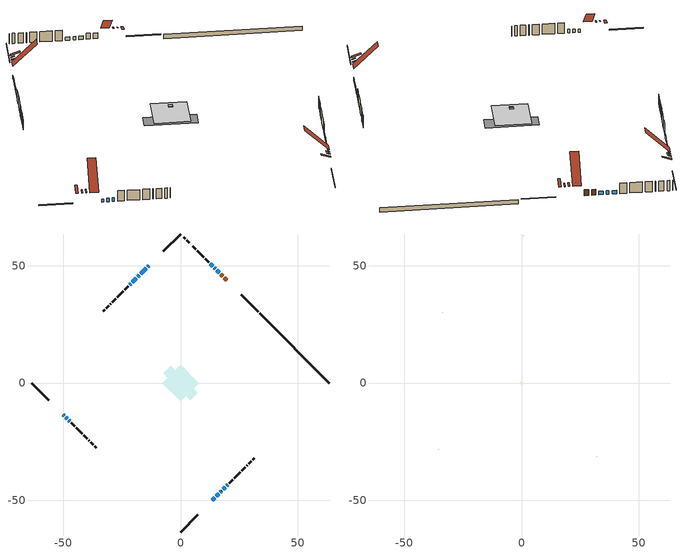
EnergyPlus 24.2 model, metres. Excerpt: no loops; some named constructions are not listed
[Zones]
conditioned space
 floor outside (Floor1 construction): -0.61,0 0,0.61 0.61,0 0,-0.61 z0.3
 floor outside (Floor2 construction): -0.71,0 0,0.71 0.71,0 0,-0.71 z0.3
 floor adiabatic (AdiabaticFloorConstruction): -7.82,0 0,7.82 7.82,0 0,-7.82 z1.52
 floor foundation (Slab1 construction): -7.44,4.19 -4.19,7.44 7.44,-4.19 4.19,-7.44 z-1.22
 wall outside (RimJoist1 construction): 0,-63.54 7.33,-56.2 / -63.54,0 -56.2,-7.33 / 0,63.54 -7.33,56.2 / 33.14,30.4 25.81,37.73 z0.3:0.6
 wall outside (AdiabaticWallConstruction 1): 19.64,43.9 18.72,44.82 / 18.07,45.47 17.24,46.3 z0.3:2.33
 wall outside (AdiabaticWallConstruction): 13.5,-50.04 14.55,-48.98 / 16.58,46.96 15.56,47.98 / -14.64,48.89 -16.96,46.58 / -17.61,45.92 -18.13,45.41 / 18.14,-45.4 19.14,-44.4 / -47.72,-15.82 -47.28,-16.26 / 19.79,-43.74 20.06,-43.47 / 14.9,48.64 14.37,49.16 z0.3:1.52; -13.5,50.04 -13.99,49.55 z0.3:1.47; 15.21,-48.33 16.31,-47.23 z0.3:1.42; -50.04,-13.5 -49.55,-13.99 z0.3:1.27; -48.9,-14.64 -48.37,-15.17 / 16.96,-46.58 17.48,-46.05 / 13.72,49.82 12.67,50.86 z0.3:1.5; -18.78,44.76 -20.49,43.05 z0.3:1.95; -21.15,42.39 -21.6,41.94 z0.3:1.37
 wall outside (Wall1 construction): 20.72,-42.82 22.19,-41.35 / -46.62,-16.91 -45.15,-18.39 / -22.25,41.29 -23.72,39.81 / 12.02,51.52 10.55,52.99 z0.3:3.96
 wall outside (Wall2 construction): 22.85,-40.69 25.52,-38.02 / -44.5,-19.04 -41.82,-21.72 / -24.38,39.16 -27.05,36.48 / 9.89,53.65 7.21,56.32 z0.3:3.96
 wall outside (Wall3 construction): 26.18,-37.36 27.61,-35.93 / -41.17,-22.37 -39.74,-23.8 / -27.71,35.83 -29.14,34.4 / 6.56,56.98 5.13,58.41 z0.3:3.96
 wall outside (Wall4 construction): 28.26,-35.27 28.4,-35.13 / -39.08,-24.46 -38.94,-24.6 / -29.8,33.74 -29.94,33.6 / 4.47,59.07 4.33,59.21 z0.3:3.96
 wall outside (Wall6 construction): 29.06,-34.48 30.16,-33.38 / -38.28,-25.25 -37.19,-26.35 / -30.59,32.95 -31.69,31.85 / 3.68,59.86 2.58,60.96 z0.3:3.96
 wall outside (Wall7 construction): 30.82,-32.72 31.38,-32.16 / -36.53,-27.01 -35.97,-27.57 / -32.35,31.19 -32.91,30.63 / 1.92,61.62 1.36,62.18 z0.3:3.96
 wall foundation (FoundationWall1 construction): 63.54,0 33.8,29.74 z-1.22:0.3
 window (WindowConstruction 13): 13.5,-50.04 14.55,-48.99 z0.3:1.52
 window (WindowConstruction 3): -13.5,50.04 -13.99,49.55 z0.3:1.47
 window (WindowConstruction 4): 15.21,-48.33 16.3,-47.23 z0.3:1.42
 window (WindowConstruction 5): -50.04,-13.5 -49.55,-13.99 z0.3:1.27
 window (WindowConstruction 6): -48.89,-14.64 -48.37,-15.17 z0.3:1.49
 window (WindowConstruction 7): 16.58,46.96 15.56,47.98 z0.3:1.52
 window (WindowConstruction 8): -14.64,48.89 -16.96,46.58 z0.3:1.52
 window (WindowConstruction 9): -17.61,45.92 -18.13,45.41 z0.3:1.52
 window (WindowConstruction 10): 16.96,-46.58 17.48,-46.05 z0.3:1.49
 window (WindowConstruction 11): 18.14,-45.4 19.14,-44.4 z0.3:1.52
 window (WindowConstruction 12): -47.72,-15.82 -47.28,-16.26 z0.3:1.52
 window (WindowConstruction 14): 19.79,-43.74 20.06,-43.48 z0.3:1.52
 window (WindowConstruction 15): 14.9,48.64 14.37,49.16 z0.3:1.52
 window (WindowConstruction): 13.72,49.82 12.67,50.86 z0.3:1.49
 window (WindowConstruction 1): -18.78,44.76 -20.49,43.05 z0.3:1.95
 window (WindowConstruction 2): -21.15,42.39 -21.6,41.94 z0.3:1.37
 door (Door): 19.64,43.9 18.72,44.81 z0.3:2.33
 door (Door 1): 18.07,45.47 17.24,46.3 z0.3:2.33
 ceiling adiabatic (AdiabaticFloorConstruction): 0,-7.82 7.82,0 0,7.82 -7.82,0 z1.52
 roof outside (Roof1 construction): 8.55,-54.99,3.96 6.43,-52.87,4.96 5.87,-53.43,4.96 7.99,-55.55,3.96; -54.99,-8.55,3.96 -52.87,-6.43,4.96 -53.43,-5.87,4.96 -55.55,-7.99,3.96; -8.55,54.99,3.96 -6.43,52.87,4.96 -5.87,53.43,4.96 -7.99,55.55,3.96; 24.59,38.95,3.96 22.47,36.83,4.96 23.03,36.27,4.96 25.15,38.39,3.96
 roof outside (Roof4 construction): 12.85,-50.69,3.96 7.54,-45.39,11.46 5.66,-47.26,11.46 10.97,-52.57,3.96; -50.69,-12.85,3.96 -45.39,-7.54,11.46 -47.26,-5.66,11.46 -52.57,-10.97,3.96; -12.85,50.69,3.96 -7.54,45.39,11.46 -5.66,47.26,11.46 -10.97,52.57,3.96; 20.29,43.24,3.96 14.99,37.94,11.46 16.86,36.06,11.46 22.17,41.37,3.96
attic - vented
 floor to conditioned space (Floor3 construction Reversed): -0.82,0 0,0.82 0.82,0 0,-0.82 z3.96
 floor to conditioned space (Floor4 construction Reversed): -0.91,0 0,0.91 0.91,0 0,-0.91 z3.96
 wall outside (Wall9 construction): 32.03,-31.5 32.08,-31.46 / -35.31,-28.23 -35.26,-28.27 / -33.57,29.97 -33.61,29.93 / 0.7,62.83 0.66,62.88 z0.3:3.96
 roof outside (Roof2 construction): 9.42,-54.12,3.96 8.63,-53.32,4.42 8.41,-53.54,4.42 9.21,-54.33,3.96; -54.12,-9.42,3.96 -53.32,-8.63,4.42 -53.54,-8.41,4.42 -54.33,-9.21,3.96; -9.42,54.12,3.96 -8.63,53.32,4.42 -8.41,53.54,4.42 -9.21,54.33,3.96; 23.72,39.82,3.96 22.93,39.03,4.42 23.14,38.81,4.42 23.93,39.61,3.96
 roof outside (Roof3 construction): 10.31,-53.23,3.96 9.42,-52.34,4.38 9.19,-52.57,4.38 10.08,-53.46,3.96; -53.23,-10.31,3.96 -52.34,-9.42,4.38 -52.57,-9.19,4.38 -53.46,-10.08,3.96; -10.31,53.23,3.96 -9.42,52.34,4.38 -9.19,52.57,4.38 -10.08,53.46,3.96; 22.83,40.71,3.96 21.94,39.82,4.38 22.17,39.59,4.38 23.06,40.48,3.96
[Material] Roughness=Rough; Thermal Absorptance=0.9
Name | Thickness {m} | Conductivity {W/m-K} | Density {kg/m3} | Specific Heat {J/kg-K} | Solar Absorptance | Visible Absorptance
ceiling loosefill ins | 0.0846667 | 0.0480833 | 16.02 | 1046.75 | 0.7 | 0.7
ceiling stud and cavity | 0.1397 | 0.112217 | 65.682 | 1177.47 | 0.7 | 0.7
ceiling stud and cavity 1 | 0.1397 | 0.116672 | 65.682 | 1177.47 | 0.7 | 0.7
gypsum board | 0.0127 | 0.160291 | 801 | 837.4 | 0.6 | 0.6
[Construction]
Floor3 construction: ceiling loosefill ins, ceiling stud and cavity, gypsum board
Floor4 construction: ceiling loosefill ins, ceiling stud and cavity 1, gypsum board
[EnergyManagementSystem:Program]
fridge_schedule_program: Set Tin = fridge_tin_s*(9.0/5.0)+32.0; Set fridge_schedule_act = 0; If (Hour == 0); Set fridge_schedule_act = (-0.487+0.019*Tin); ElseIf (Hour == 1); Set fridge_schedule_act = (-0.34+0.016*Tin); ElseIf (Hour == 2); Set fridge_schedule_act = (-0.37+0.017*Tin); ElseIf (Hour == 3); Set fridge_schedule_act = (-0.361+0.016*Tin); ElseIf (Hour == 4); Set fridge_schedule_act = (-0.515+0.018*Tin); ElseIf (Hour == 5); Set fridge_schedule_act = (-0.684+0.021*Tin); ElseIf (Hour == 6); Set fridge_schedule_act = (-0.471+0.019*Tin); ElseIf (Hour == 7); Set fridge_schedule_act = (-0.159+0.015*Tin); ElseIf (Hour == 8); Set fridge_schedule_act = (-0.079+0.015*Tin); ElseIf (Hour == 9); Set fridge_schedule_act = (-0.417+0.019*Tin); ElseIf (Hour == 10); Set fridge_schedule_act = (-0.411+0.018*Tin); ElseIf (Hour == 11); Set fridge_schedule_act = (-0.386+0.018*Tin); ElseIf (Hour == 12); Set fridge_schedule_act = (-0.24+0.016*Tin); ElseIf (Hour == 13); Set fridge_schedule_act = (-0.314+0.017*Tin); ElseIf (Hour == 14); Set fridge_schedule_act = (-0.16+0.015*Tin); ElseIf (Hour == 15); Set fridge_schedule_act = (-0.121+0.015*Tin); ElseIf (Hour == 16); Set fridge_schedule_act = (-0.469+0.02*Tin); ElseIf (Hour == 17); Set fridge_schedule_act = (-0.412+0.02*Tin); ElseIf (Hour == 18); Set fridge_schedule_act = (-0.091+0.017*Tin); ElseIf (Hour == 19); Set fridge_schedule_act = (0.077+0.014*Tin); ElseIf (Hour == 20); Set fridge_schedule_act = (-0.118+0.016*Tin); ElseIf (Hour == 21); Set fridge_schedule_act = (-0.247+0.017*Tin); ElseIf (Hour == 22); Set fridge_schedule_act = (-0.445+0.019*Tin); ElseIf (Hour == 23); Set fridge_schedule_act = (-0.544+0.02*Tin); EndIf
infil_program: Set p_m = 0.14; Set p_s = 0.22; Set s_m = 270; Set s_s = 370; Set z_m = 9.99744; Set z_s = 4.271278952151152; Set f_t = (((s_m/z_m)^p_m)*((z_s/s_s)^p_s)); Set Tdiff = tin_s-tout_s; Set dT = @Abs Tdiff; Set c = 0.0539; Set Cs = 0.0824; Set Cw = 0.1641; Set n = 0.65; Set sft = (f_t*0.3); Set temp1 = ((c*Cw)*((sft*site_vw_s)^(2*n)))^2; Set Qinf = (((c*Cs*(dT^n))^2)+temp1)^0.5; Set Qinf = (@Max Qinf 0); Set mech_vent_house_fan_sensible_load_act = 0.0; Set mech_vent_house_fan_latent_load_act = 0.0; Set OASupInPb = out_pb_s; Set OASupInTemp = tout_s; Set OASupInW = out_wt_s; Set OASupRho = (@RhoAirFnPbTdbW OASupInPb OASupInTemp OASupInW); Set OASupCp = (@CpAirFnW OASupInW); Set OASupInEnth = (@HFnTdbW OASupInTemp OASupInW); Set ZoneTemp = tin_s; Set ZoneW = win_s; Set ZoneCp = (@CpAirFnW ZoneW); Set ZoneAirEnth = (@HFnTdbW ZoneTemp ZoneW); Set mech_vent_house_fan_cfis_act = 0.0; Set QWHV_cfis_sup = 0.0; Set QWHV_cfis_suppl_sup = 0.0; Set QWHV_cfis_suppl_exh = 0.0; Set Qrange = 0; Set Qbath = 0; Set Qbath = Qbath + 0.066 * mech_vent_bath_fan_0_sch_s; Set Qbath = Qbath + 0.066 * mech_vent_bath_fan_1_sch_s; Set Qdryer = 0; Set Qdryer = Qdryer + 0.00308 * clothes_dryer_exhaust_0_sch_s; Set QWHV_sup = 0.015; Set QWHV_exh = 0.015; Set Qsupply = QWHV_sup + QWHV_cfis_sup + QWHV_cfis_suppl_sup; Set Qexhaust = Qrange + Qbath + Qdryer + QWHV_exh + QWHV_cfis_suppl_exh; Set Qfan = (@Max Qexhaust Qsupply); Set Qducts = 0; If Qducts < 0; Set Qsupply = Qsupply - Qducts; Else; Set Qexhaust = Qexhaust + Qducts; EndIf; Set Qfan_with_ducts = (@Max Qexhaust Qsupply); Set Qimb = (@Abs (Qsupply - Qexhaust)); If Qinf + Qimb > 0; Set Qtot = Qfan_with_ducts + (Qinf^2) / (Qinf + Qimb); Else; Set Qtot = Qfan_with_ducts; EndIf; Set Qinf_adj = Qtot - Qfan; Set infil_flow_act = Qinf_adj; Set infil_program_Qinf = Qinf_adj; Set infil_program_Qfan = Qfan; Set Qload = Qfan; Set Effectiveness_Sens = 0.0; Set Effectiveness_Lat = 0.0; Set Fan_MFR = Qload * OASupRho; Set ZoneInEnth = OASupInEnth; Set ZoneInTemp = OASupInTemp; If Qload > 0; Set Effectiveness_Sens = Effectiveness_Sens + 0.015 / Qload * 0.8028115520074277; Set Effectiveness_Lat = Effectiveness_Lat + 0.015 / Qload * 0.0; EndIf; Set ERVCpMin = (@Min OASupCp ZoneCp); Set ERVSupOutTemp = OASupInTemp + ERVCpMin/OASupCp * Effectiveness_Sens * (ZoneTemp - OASupInTemp); Set ERVSupOutW = OASupInW + ERVCpMin/OASupCp * Effectiveness_Lat * (ZoneW - OASupInW); Set ERVSupOutEnth = (@HFnTdbW ERVSupOutTemp ERVSupOutW); Set ERVSensHeatTrans = Fan_MFR * OASupCp * (ERVSupOutTemp - OASupInTemp); Set ERVTotalHeatTrans = Fan_MFR * (ERVSupOutEnth - OASupInEnth); Set ERVLatHeatTrans = ERVTotalHeatTrans - ERVSensHeatTrans; Set ZoneInEnth = ERVSupOutEnth; Set ZoneInTemp = ERVSupOutTemp; Set FanTotalToCond = Fan_MFR * (ZoneInEnth - ZoneAirEnth); Set FanSensToCond = Fan_MFR * ZoneCp * (ZoneInTemp - ZoneTemp); Set FanLatToCond = FanTotalToCond - FanSensToCond; Set mech_vent_house_fan_sensible_load_act = mech_vent_house_fan_sensible_load_act + FanSensToCond; Set mech_vent_house_fan_latent_load_act = mech_vent_house_fan_latent_load_act + FanLatToCond
natural_vent_program: Set Tin = tin_s; Set Tout = tout_s; Set Wout = out_wt_s; Set Pbar = out_pb_s; Set Phiout = (@RhFnTdbWPb Tout Wout Pbar); Set MaxHR = 0.0115; Set Tnvsp = (htg_sp_s + clg_sp_s) / 2; Set NVavail = natural_vent_s; Set ClgSsnAvail = cool_season; Set Qnv = 0; Set Qwhf = 0; Set whole_house_fan_mix_act = 0; Set whole_house_fan_act = 0; If ((Wout < MaxHR) && (Tin > Tout) && (Tin > Tnvsp) && (ClgSsnAvail > 0)); Set WHF_Flow = 0; Set Adj = (Tin-Tnvsp)/(Tin-Tout); Set Adj = (@Min Adj 1); Set Adj = (@Max Adj 0); If (WHF_Flow > 0); Set Qwhf = WHF_Flow*Adj; Set whole_house_fan_mix_act = WHF_Flow*Adj; Set WHF_W = 0; Set whole_house_fan_act = WHF_W*Adj; ElseIf (NVavail > 0); Set NVArea = 0.0; Set Cs = 0.0001570999653331105; Set Cw = 2.934162552123685e-05; Set Tdiff = Tin-Tout; Set dT = (@Abs Tdiff); Set Vwind = site_vw_s; Set SGNV = NVArea*Adj*((((Cs*dT)+(Cw*(Vwind^2)))^0.5)/1000); Set MaxNV = 2.9338895974993924; Set Qnv = (@Min SGNV MaxNV); EndIf; EndIf; Set natural_vent_flow_act = Qnv; Set whole_house_fan_flow_act = Qwhf; Set natural_vent_program_Qnv = Qnv; Set natural_vent_program_Qwhf = Qwhf
total_airflows_program: Set total_infil_flow_rate = 0; Set total_mechvent_flow_rate = 0; Set total_natvent_flow_rate = 0; Set total_whf_flow_rate = 0; Set total_infil_flow_rate = total_infil_flow_rate + (infil_program_Qinf * 1); Set total_mechvent_flow_rate = total_mechvent_flow_rate + (infil_program_Qfan * 1); Set total_natvent_flow_rate = total_natvent_flow_rate + (natural_vent_program_Qnv * 1); Set total_whf_flow_rate = total_whf_flow_rate + (natural_vent_program_Qwhf * 1)
total_loads_program: Set loads_htg_tot = 0; Set loads_clg_tot = 0; If htg_load_cond > 0; Set loads_htg_tot = loads_htg_tot + (htg_load_cond - clg_load_cond) * 1.0; EndIf; Set loads_htg_tot = (@Max loads_htg_tot 0); If clg_load_cond > 0; Set loads_clg_tot = loads_clg_tot + (clg_load_cond - htg_load_cond) * 0.0; EndIf; Set loads_clg_tot = (@Max loads_clg_tot 0)
unit_heater_supply_fan_disaggregate_program: Set unit_heater_supply_fan_primary_htg = 0; If unit_heater_htg_coil_s > 0; Set unit_heater_supply_fan_primary_htg = unit_heater_supply_fan_s; EndIf
unmet_hours_program: Set htg_unmet_hours = 0; Set clg_unmet_hours = 0; Set unit_htg_unmet_hours = 0; If ((DayOfYear >= 1) && (DayOfYear <= 365)); Set unit_htg_unmet_hours = unit_htg_unmet_hours + conditioned_space_htg_unmet_s; If unit_htg_unmet_hours > htg_unmet_hours; Set htg_unmet_hours = unit_htg_unmet_hours; EndIf; EndIf
water_heater_EC_adj: If WarmupFlag == 0; Set dhw_e_cons = water_heater_energy + water_heater_on_cycle_parasitic + water_heater_off_cycle_parasitic; Set water_heater_ec_adj_act = 0.0 * dhw_e_cons / 1; EndIf
[EnergyManagementSystem:ProgramCallingManager]
component_loads_program_calling_manager: EndOfZoneTimestepAfterZoneReporting; component_loads_program
fridge_schedule_program_calling_manager: BeginZoneTimestepAfterInitHeatBalance; fridge_schedule_program
infil_program_calling_manager: BeginZoneTimestepAfterInitHeatBalance; infil_program
natural_vent_program_calling_manager: BeginZoneTimestepAfterInitHeatBalance; natural_vent_program
total_airflows_program_calling_manager: EndOfZoneTimestepAfterZoneReporting; total_airflows_program
total_loads_program_calling_manager: EndOfZoneTimestepAfterZoneReporting; total_loads_program
unit_heater_supply_fan_disaggregate_program_calling_manager: EndOfSystemTimestepBeforeHVACReporting; unit_heater_supply_fan_disaggregate_program
unmet_hours_program_calling_manager: EndOfZoneTimestepBeforeZoneReporting; unmet_hours_program
water_heater_EC_adj_ProgramManager: EndOfSystemTimestepBeforeHVACReporting; water_heater_EC_adj
[EnergyManagementSystem:OutputVariable] Type of Data in Variable=Summed
Name | EMS Variable | Update Frequency | EMS Program or Subroutine | Units
unit heater supply fan disaggregate htg primary | unit_heater_supply_fan_primary_htg | SystemTimestep | unit_heater_supply_fan_disaggregate_program | J
loads_htg_tot_peakload_outvar; loads_htg_tot_annual_outvar; Energy Management System Output Variable 1; Energy Management System Output Variable 45 | loads_htg_tot | ZoneTimestep | total_loads_program | J
loads_clg_tot_peakload_outvar; loads_clg_tot_annual_outvar; Energy Management System Output Variable 2; Energy Management System Output Variable 46 | loads_clg_tot | ZoneTimestep | total_loads_program | J
htg_unmet_hours_annual_outvar; Energy Management System Output Variable 3 | htg_unmet_hours | ZoneTimestep | unmet_hours_program | hr
clg_unmet_hours_annual_outvar; Energy Management System Output Variable 4 | clg_unmet_hours | ZoneTimestep | unmet_hours_program | hr
loads_htg_roofs_annual_outvar; Energy Management System Output Variable 5 | loads_htg_roofs | ZoneTimestep | component_loads_program | J
loads_htg_ceilings_annual_outvar; Energy Management System Output Variable 6 | loads_htg_ceilings | ZoneTimestep | component_loads_program | J
loads_htg_walls_annual_outvar; Energy Management System Output Variable 7 | loads_htg_walls | ZoneTimestep | component_loads_program | J
loads_htg_rim_joists_annual_outvar; Energy Management System Output Variable 8 | loads_htg_rim_joists | ZoneTimestep | component_loads_program | J
loads_htg_foundation_walls_annual_outvar; Energy Management System Output Variable 9 | loads_htg_foundation_walls | ZoneTimestep | component_loads_program | J
loads_htg_doors_annual_outvar; Energy Management System Output Variable 10 | loads_htg_doors | ZoneTimestep | component_loads_program | J
loads_htg_windows_conduction_annual_outvar; Energy Management System Output Variable 11 | loads_htg_windows_conduction | ZoneTimestep | component_loads_program | J
loads_htg_windows_solar_annual_outvar; Energy Management System Output Variable 12 | loads_htg_windows_solar | ZoneTimestep | component_loads_program | J
loads_htg_skylights_conduction_annual_outvar; Energy Management System Output Variable 13 | loads_htg_skylights_conduction | ZoneTimestep | component_loads_program | J
loads_htg_skylights_solar_annual_outvar; Energy Management System Output Variable 14 | loads_htg_skylights_solar | ZoneTimestep | component_loads_program | J
loads_htg_floors_annual_outvar; Energy Management System Output Variable 15 | loads_htg_floors | ZoneTimestep | component_loads_program | J
loads_htg_slabs_annual_outvar; Energy Management System Output Variable 16 | loads_htg_slabs | ZoneTimestep | component_loads_program | J
loads_htg_internal_mass_annual_outvar; Energy Management System Output Variable 17 | loads_htg_internal_mass | ZoneTimestep | component_loads_program | J
loads_htg_infil_annual_outvar; Energy Management System Output Variable 18 | loads_htg_infil | ZoneTimestep | component_loads_program | J
loads_htg_natvent_annual_outvar; Energy Management System Output Variable 19 | loads_htg_natvent | ZoneTimestep | component_loads_program | J
loads_htg_mechvent_annual_outvar; Energy Management System Output Variable 20 | loads_htg_mechvent | ZoneTimestep | component_loads_program | J
loads_htg_whf_annual_outvar; Energy Management System Output Variable 21 | loads_htg_whf | ZoneTimestep | component_loads_program | J
loads_htg_ducts_annual_outvar; Energy Management System Output Variable 22 | loads_htg_ducts | ZoneTimestep | component_loads_program | J
loads_htg_intgains_annual_outvar; Energy Management System Output Variable 23 | loads_htg_intgains | ZoneTimestep | component_loads_program | J
loads_htg_lighting_annual_outvar; Energy Management System Output Variable 24 | loads_htg_lighting | ZoneTimestep | component_loads_program | J
loads_clg_roofs_annual_outvar; Energy Management System Output Variable 25 | loads_clg_roofs | ZoneTimestep | component_loads_program | J
loads_clg_ceilings_annual_outvar; Energy Management System Output Variable 26 | loads_clg_ceilings | ZoneTimestep | component_loads_program | J
loads_clg_walls_annual_outvar; Energy Management System Output Variable 27 | loads_clg_walls | ZoneTimestep | component_loads_program | J
loads_clg_rim_joists_annual_outvar; Energy Management System Output Variable 28 | loads_clg_rim_joists | ZoneTimestep | component_loads_program | J
loads_clg_foundation_walls_annual_outvar; Energy Management System Output Variable 29 | loads_clg_foundation_walls | ZoneTimestep | component_loads_program | J
loads_clg_doors_annual_outvar; Energy Management System Output Variable 30 | loads_clg_doors | ZoneTimestep | component_loads_program | J
loads_clg_windows_conduction_annual_outvar; Energy Management System Output Variable 31 | loads_clg_windows_conduction | ZoneTimestep | component_loads_program | J
loads_clg_windows_solar_annual_outvar; Energy Management System Output Variable 32 | loads_clg_windows_solar | ZoneTimestep | component_loads_program | J
loads_clg_skylights_conduction_annual_outvar; Energy Management System Output Variable 33 | loads_clg_skylights_conduction | ZoneTimestep | component_loads_program | J
loads_clg_skylights_solar_annual_outvar; Energy Management System Output Variable 34 | loads_clg_skylights_solar | ZoneTimestep | component_loads_program | J
loads_clg_floors_annual_outvar; Energy Management System Output Variable 35 | loads_clg_floors | ZoneTimestep | component_loads_program | J
loads_clg_slabs_annual_outvar; Energy Management System Output Variable 36 | loads_clg_slabs | ZoneTimestep | component_loads_program | J
loads_clg_internal_mass_annual_outvar; Energy Management System Output Variable 37 | loads_clg_internal_mass | ZoneTimestep | component_loads_program | J
loads_clg_infil_annual_outvar; Energy Management System Output Variable 38 | loads_clg_infil | ZoneTimestep | component_loads_program | J
loads_clg_natvent_annual_outvar; Energy Management System Output Variable 39 | loads_clg_natvent | ZoneTimestep | component_loads_program | J
loads_clg_mechvent_annual_outvar; Energy Management System Output Variable 40 | loads_clg_mechvent | ZoneTimestep | component_loads_program | J
loads_clg_whf_annual_outvar; Energy Management System Output Variable 41 | loads_clg_whf | ZoneTimestep | component_loads_program | J
loads_clg_ducts_annual_outvar; Energy Management System Output Variable 42 | loads_clg_ducts | ZoneTimestep | component_loads_program | J
loads_clg_intgains_annual_outvar; Energy Management System Output Variable 43 | loads_clg_intgains | ZoneTimestep | component_loads_program | J
loads_clg_lighting_annual_outvar; Energy Management System Output Variable 44 | loads_clg_lighting | ZoneTimestep | component_loads_program | J
[Schedule:Day:Interval]
interior lighting schedule day: No, 01:00, 0.108182, 04:00, 0.0901515, 05:00, 0.0991667, 06:00, 0.162273, 07:00, 0.270455, 08:00, 0.342576, 10:00, 0.369621, 11:00, 0.351591, 12:00, 0.333561, 13:00, 0.324545, 14:00, 0.31553, 15:00, 0.333561, 16:00, 0.369621, 17:00, 0.450758, 18:00, 0.585985, 19:00, 0.775303, 20:00, 0.955606, 21:00, 0.991667, 22:00, 0.712197, 23:00, 0.360606, 24:00, 0.162273
interior lighting schedule day 1: No, 01:00, 0.100909, 04:00, 0.0840909, 05:00, 0.0925, 06:00, 0.151364, 07:00, 0.252273, 08:00, 0.319545, 10:00, 0.344773, 11:00, 0.327955, 12:00, 0.311136, 13:00, 0.302727, 14:00, 0.294318, 15:00, 0.311136, 16:00, 0.344773, 17:00, 0.420455, 18:00, 0.546591, 19:00, 0.723182, 20:00, 0.891364, 21:00, 0.925, 22:00, 0.664318, 23:00, 0.336364, 24:00, 0.151364
interior lighting schedule day 2: No, 01:00, 0.0927273, 04:00, 0.0772727, 05:00, 0.085, 06:00, 0.139091, 07:00, 0.231818, 08:00, 0.293636, 10:00, 0.316818, 11:00, 0.301364, 12:00, 0.285909, 13:00, 0.278182, 14:00, 0.270455, 15:00, 0.285909, 16:00, 0.316818, 17:00, 0.386364, 18:00, 0.502273, 19:00, 0.664545, 20:00, 0.819091, 21:00, 0.85, 22:00, 0.610455, 23:00, 0.309091, 24:00, 0.139091
interior lighting schedule day 3: No, 01:00, 0.0845455, 04:00, 0.0704545, 05:00, 0.0775, 06:00, 0.126818, 07:00, 0.211364, 08:00, 0.267727, 10:00, 0.288864, 11:00, 0.274773, 12:00, 0.260682, 13:00, 0.253636, 14:00, 0.246591, 15:00, 0.260682, 16:00, 0.288864, 17:00, 0.352273, 18:00, 0.457955, 19:00, 0.605909, 20:00, 0.746818, 21:00, 0.775, 22:00, 0.556591, 23:00, 0.281818, 24:00, 0.126818
interior lighting schedule day 4: No, 01:00, 0.0763636, 04:00, 0.0636364, 05:00, 0.07, 06:00, 0.114545, 07:00, 0.190909, 08:00, 0.241818, 10:00, 0.260909, 11:00, 0.248182, 12:00, 0.235455, 13:00, 0.229091, 14:00, 0.222727, 15:00, 0.235455, 16:00, 0.260909, 17:00, 0.318182, 18:00, 0.413636, 19:00, 0.547273, 20:00, 0.674545, 21:00, 0.7, 22:00, 0.502727, 23:00, 0.254545, 24:00, 0.114545
interior lighting schedule day 5: No, 01:00, 0.0727273, 04:00, 0.0606061, 05:00, 0.0666667, 06:00, 0.109091, 07:00, 0.181818, 08:00, 0.230303, 10:00, 0.248485, 11:00, 0.236364, 12:00, 0.224242, 13:00, 0.218182, 14:00, 0.212121, 15:00, 0.224242, 16:00, 0.248485, 17:00, 0.30303, 18:00, 0.393939, 19:00, 0.521212, 20:00, 0.642424, 21:00, 0.666667, 22:00, 0.478788, 23:00, 0.242424, 24:00, 0.109091
interior lighting schedule day 6: No, 01:00, 0.0745455, 04:00, 0.0621212, 05:00, 0.0683333, 06:00, 0.111818, 07:00, 0.186364, 08:00, 0.236061, 10:00, 0.254697, 11:00, 0.242273, 12:00, 0.229848, 13:00, 0.223636, 14:00, 0.217424, 15:00, 0.229848, 16:00, 0.254697, 17:00, 0.310606, 18:00, 0.403788, 19:00, 0.534242, 20:00, 0.658485, 21:00, 0.683333, 22:00, 0.490758, 23:00, 0.248485, 24:00, 0.111818
interior lighting schedule day 7: No, 01:00, 0.08, 04:00, 0.0666667, 05:00, 0.0733333, 06:00, 0.12, 07:00, 0.2, 08:00, 0.253333, 10:00, 0.273333, 11:00, 0.26, 12:00, 0.246667, 13:00, 0.24, 14:00, 0.233333, 15:00, 0.246667, 16:00, 0.273333, 17:00, 0.333333, 18:00, 0.433333, 19:00, 0.573333, 20:00, 0.706667, 21:00, 0.733333, 22:00, 0.526667, 23:00, 0.266667, 24:00, 0.12
interior lighting schedule day 8: No, 01:00, 0.0890909, 04:00, 0.0742424, 05:00, 0.0816667, 06:00, 0.133636, 07:00, 0.222727, 08:00, 0.282121, 10:00, 0.304394, 11:00, 0.289545, 12:00, 0.274697, 13:00, 0.267273, 14:00, 0.259848, 15:00, 0.274697, 16:00, 0.304394, 17:00, 0.371212, 18:00, 0.482576, 19:00, 0.638485, 20:00, 0.78697, 21:00, 0.816667, 22:00, 0.586515, 23:00, 0.29697, 24:00, 0.133636
interior lighting schedule day 9: No, 01:00, 0.0972727, 04:00, 0.0810606, 05:00, 0.0891667, 06:00, 0.145909, 07:00, 0.243182, 08:00, 0.30803, 10:00, 0.332348, 11:00, 0.316136, 12:00, 0.299924, 13:00, 0.291818, 14:00, 0.283712, 15:00, 0.299924, 16:00, 0.332348, 17:00, 0.405303, 18:00, 0.526894, 19:00, 0.697121, 20:00, 0.859242, 21:00, 0.891667, 22:00, 0.640379, 23:00, 0.324242, 24:00, 0.145909
interior lighting schedule day 10: No, 01:00, 0.105455, 04:00, 0.0878788, 05:00, 0.0966667, 06:00, 0.158182, 07:00, 0.263636, 08:00, 0.333939, 10:00, 0.360303, 11:00, 0.342727, 12:00, 0.325152, 13:00, 0.316364, 14:00, 0.307576, 15:00, 0.325152, 16:00, 0.360303, 17:00, 0.439394, 18:00, 0.571212, 19:00, 0.755758, 20:00, 0.931515, 21:00, 0.966667, 22:00, 0.694242, 23:00, 0.351515, 24:00, 0.158182
interior lighting schedule day 11: No, 01:00, 0.109091, 04:00, 0.0909091, 05:00, 0.1, 06:00, 0.163636, 07:00, 0.272727, 08:00, 0.345455, 10:00, 0.372727, 11:00, 0.354545, 12:00, 0.336364, 13:00, 0.327273, 14:00, 0.318182, 15:00, 0.336364, 16:00, 0.372727, 17:00, 0.454545, 18:00, 0.590909, 19:00, 0.781818, 20:00, 0.963636, 21:00, 1, 22:00, 0.718182, 23:00, 0.363636, 24:00, 0.163636
interior lighting schedule default day; occupants schedule default day; clothes dryer schedule default day; cooking range schedule default day; mech vent bath fan 0 schedule default day; mech vent bath fan 1 schedule default day; misc plug loads schedule default day; general water use schedule default day; heating setpoint default day; cooling setpoint default day; clothes dryer exhaust 0 schedule default day; cooling season schedule day; cooling season schedule day 2; cooling season schedule default day; exterior lighting schedule default day; natural vent schedule default day: No, 24:00, 0
occupants schedule day: No, 05:00, 0.426829, 06:00, 0.719512, 07:00, 1, 08:00, 0.670732, 09:00, 0.329268, 14:00, 0.170732, 15:00, 0.231707, 16:00, 0.329268, 17:00, 0.5, 18:00, 0.670732, 19:00, 0.829268, 21:00, 1, 22:00, 0.853659, 23:00, 0.646341, 24:00, 0.426829
clothes dryer schedule day; clothes dryer exhaust 0 schedule day: No, 01:00, 0.123457, 02:00, 0.0740741, 03:00, 0.0493827, 04:00, 0.0246914, 05:00, 0.0493827, 06:00, 0.0740741, 07:00, 0.197531, 08:00, 0.395062, 09:00, 0.592593, 10:00, 0.839506, 11:00, 0.962963, 12:00, 1, 13:00, 0.91358, 14:00, 0.82716, 15:00, 0.716049, 16:00, 0.753086, 17:00, 0.679012, 18:00, 0.666667, 20:00, 0.62963, 21:00, 0.641975, 22:00, 0.666667, 23:00, 0.54321, 24:00, 0.296296
cooking range schedule day: No, 05:00, 0.0597015, 06:00, 0.11194, 07:00, 0.171642, 08:00, 0.291045, 11:00, 0.343284, 12:00, 0.402985, 13:00, 0.462687, 14:00, 0.343284, 15:00, 0.291045, 16:00, 0.402985, 17:00, 0.567164, 18:00, 1, 19:00, 0.850746, 20:00, 0.432836, 21:00, 0.291045, 22:00, 0.231343, 23:00, 0.171642, 24:00, 0.11194
mech vent bath fan 0 schedule day; mech vent bath fan 1 schedule day: No, 07:00, 0, 08:00, 1, 09:00, 0.2, 24:00, 0
misc plug loads schedule day: No, 06:00, 0.705882, 07:00, 0.745098, 08:00, 0.803922, 15:00, 0.823529, 16:00, 0.862745, 17:00, 0.921569, 18:00, 0.980392, 19:00, 1, 20:00, 0.980392, 21:00, 0.941176, 22:00, 0.862745, 23:00, 0.784314, 24:00, 0.72549
general water use schedule day: No, 01:00, 0.315068, 03:00, 0.287671, 04:00, 0.342466, 05:00, 0.369863, 06:00, 0.520548, 07:00, 0.60274, 08:00, 0.534247, 10:00, 0.506849, 11:00, 0.465753, 14:00, 0.479452, 15:00, 0.534247, 16:00, 0.589041, 17:00, 0.69863, 18:00, 0.876712, 19:00, 0.890411, 20:00, 0.986301, 21:00, 1, 22:00, 0.863014, 23:00, 0.616438, 24:00, 0.465753
heating setpoint day: No, 07:00, 18, 23:00, 21, 24:00, 18
cooling setpoint day: No, 24:00, 25
cooling season schedule day 1: No, 24:00, 1
exterior lighting schedule day: No, 01:00, 0.566667, 03:00, 0.524167, 05:00, 0.495833, 06:00, 0.5525, 07:00, 0.623333, 08:00, 0.580833, 09:00, 0.439167, 10:00, 0.354167, 12:00, 0.34, 13:00, 0.354167, 14:00, 0.396667, 15:00, 0.425, 16:00, 0.495833, 17:00, 0.623333, 18:00, 0.793333, 19:00, 0.906667, 20:00, 0.963333, 21:00, 0.991667, 22:00, 0.920833, 23:00, 0.793333, 24:00, 0.665833
exterior lighting schedule day 1: No, 01:00, 0.528571, 03:00, 0.488929, 05:00, 0.4625, 06:00, 0.515357, 07:00, 0.581429, 08:00, 0.541786, 09:00, 0.409643, 10:00, 0.330357, 12:00, 0.317143, 13:00, 0.330357, 14:00, 0.37, 15:00, 0.396429, 16:00, 0.4625, 17:00, 0.581429, 18:00, 0.74, 19:00, 0.845714, 20:00, 0.898571, 21:00, 0.925, 22:00, 0.858929, 23:00, 0.74, 24:00, 0.621071
exterior lighting schedule day 10: No, 01:00, 0.552381, 03:00, 0.510952, 05:00, 0.483333, 06:00, 0.538571, 07:00, 0.607619, 08:00, 0.56619, 09:00, 0.428095, 10:00, 0.345238, 12:00, 0.331429, 13:00, 0.345238, 14:00, 0.386667, 15:00, 0.414286, 16:00, 0.483333, 17:00, 0.607619, 18:00, 0.773333, 19:00, 0.88381, 20:00, 0.939048, 21:00, 0.966667, 22:00, 0.897619, 23:00, 0.773333, 24:00, 0.649048
exterior lighting schedule day 11: No, 01:00, 0.571429, 03:00, 0.528571, 05:00, 0.5, 06:00, 0.557143, 07:00, 0.628571, 08:00, 0.585714, 09:00, 0.442857, 10:00, 0.357143, 12:00, 0.342857, 13:00, 0.357143, 14:00, 0.4, 15:00, 0.428571, 16:00, 0.5, 17:00, 0.628571, 18:00, 0.8, 19:00, 0.914286, 20:00, 0.971429, 21:00, 1, 22:00, 0.928571, 23:00, 0.8, 24:00, 0.671429
exterior lighting schedule day 2: No, 01:00, 0.485714, 03:00, 0.449286, 05:00, 0.425, 06:00, 0.473571, 07:00, 0.534286, 08:00, 0.497857, 09:00, 0.376429, 10:00, 0.303571, 12:00, 0.291429, 13:00, 0.303571, 14:00, 0.34, 15:00, 0.364286, 16:00, 0.425, 17:00, 0.534286, 18:00, 0.68, 19:00, 0.777143, 20:00, 0.825714, 21:00, 0.85, 22:00, 0.789286, 23:00, 0.68, 24:00, 0.570714
exterior lighting schedule day 3: No, 01:00, 0.442857, 03:00, 0.409643, 05:00, 0.3875, 06:00, 0.431786, 07:00, 0.487143, 08:00, 0.453929, 09:00, 0.343214, 10:00, 0.276786, 12:00, 0.265714, 13:00, 0.276786, 14:00, 0.31, 15:00, 0.332143, 16:00, 0.3875, 17:00, 0.487143, 18:00, 0.62, 19:00, 0.708571, 20:00, 0.752857, 21:00, 0.775, 22:00, 0.719643, 23:00, 0.62, 24:00, 0.520357
exterior lighting schedule day 4: No, 01:00, 0.4, 03:00, 0.37, 05:00, 0.35, 06:00, 0.39, 07:00, 0.44, 08:00, 0.41, 09:00, 0.31, 10:00, 0.25, 12:00, 0.24, 13:00, 0.25, 14:00, 0.28, 15:00, 0.3, 16:00, 0.35, 17:00, 0.44, 18:00, 0.56, 19:00, 0.64, 20:00, 0.68, 21:00, 0.7, 22:00, 0.65, 23:00, 0.56, 24:00, 0.47
exterior lighting schedule day 5: No, 01:00, 0.380952, 03:00, 0.352381, 05:00, 0.333333, 06:00, 0.371429, 07:00, 0.419048, 08:00, 0.390476, 09:00, 0.295238, 10:00, 0.238095, 12:00, 0.228571, 13:00, 0.238095, 14:00, 0.266667, 15:00, 0.285714, 16:00, 0.333333, 17:00, 0.419048, 18:00, 0.533333, 19:00, 0.609524, 20:00, 0.647619, 21:00, 0.666667, 22:00, 0.619048, 23:00, 0.533333, 24:00, 0.447619
exterior lighting schedule day 6: No, 01:00, 0.390476, 03:00, 0.36119, 05:00, 0.341667, 06:00, 0.380714, 07:00, 0.429524, 08:00, 0.400238, 09:00, 0.302619, 10:00, 0.244048, 12:00, 0.234286, 13:00, 0.244048, 14:00, 0.273333, 15:00, 0.292857, 16:00, 0.341667, 17:00, 0.429524, 18:00, 0.546667, 19:00, 0.624762, 20:00, 0.66381, 21:00, 0.683333, 22:00, 0.634524, 23:00, 0.546667, 24:00, 0.45881
exterior lighting schedule day 7: No, 01:00, 0.419048, 03:00, 0.387619, 05:00, 0.366667, 06:00, 0.408571, 07:00, 0.460952, 08:00, 0.429524, 09:00, 0.324762, 10:00, 0.261905, 12:00, 0.251429, 13:00, 0.261905, 14:00, 0.293333, 15:00, 0.314286, 16:00, 0.366667, 17:00, 0.460952, 18:00, 0.586667, 19:00, 0.670476, 20:00, 0.712381, 21:00, 0.733333, 22:00, 0.680952, 23:00, 0.586667, 24:00, 0.492381
exterior lighting schedule day 8: No, 01:00, 0.466667, 03:00, 0.431667, 05:00, 0.408333, 06:00, 0.455, 07:00, 0.513333, 08:00, 0.478333, 09:00, 0.361667, 10:00, 0.291667, 12:00, 0.28, 13:00, 0.291667, 14:00, 0.326667, 15:00, 0.35, 16:00, 0.408333, 17:00, 0.513333, 18:00, 0.653333, 19:00, 0.746667, 20:00, 0.793333, 21:00, 0.816667, 22:00, 0.758333, 23:00, 0.653333, 24:00, 0.548333
exterior lighting schedule day 9: No, 01:00, 0.509524, 03:00, 0.47131, 05:00, 0.445833, 06:00, 0.496786, 07:00, 0.560476, 08:00, 0.522262, 09:00, 0.394881, 10:00, 0.318452, 12:00, 0.305714, 13:00, 0.318452, 14:00, 0.356667, 15:00, 0.382143, 16:00, 0.445833, 17:00, 0.560476, 18:00, 0.713333, 19:00, 0.815238, 20:00, 0.86619, 21:00, 0.891667, 22:00, 0.827976, 23:00, 0.713333, 24:00, 0.59869
[Schedule:Week:Daily]
heating setpoint Week Rule - Jan1-Dec31: heating setpoint day, heating setpoint day, heating setpoint day, heating setpoint day, heating setpoint day, heating setpoint day, heating setpoint day, heating setpoint default day, heating setpoint default day, heating setpoint default day, heating setpoint default day, heating setpoint default day
cooling setpoint Week Rule - Jan1-Dec31: cooling setpoint day, cooling setpoint day, cooling setpoint day, cooling setpoint day, cooling setpoint day, cooling setpoint day, cooling setpoint day, cooling setpoint default day, cooling setpoint default day, cooling setpoint default day, cooling setpoint default day, cooling setpoint default day
clothes dryer exhaust 0 schedule Week Rule - Jan1-Dec31: clothes dryer exhaust 0 schedule day, clothes dryer exhaust 0 schedule day, clothes dryer exhaust 0 schedule day, clothes dryer exhaust 0 schedule day, clothes dryer exhaust 0 schedule day, clothes dryer exhaust 0 schedule day, clothes dryer exhaust 0 schedule day, clothes dryer exhaust 0 schedule default day, clothes dryer exhaust 0 schedule default day, clothes dryer exhaust 0 schedule default day, clothes dryer exhaust 0 schedule default day, clothes dryer exhaust 0 schedule default day
cooling season schedule Week Rule - Jan1-May26: cooling season schedule day, cooling season schedule day, cooling season schedule day, cooling season schedule day, cooling season schedule day, cooling season schedule day, cooling season schedule day, cooling season schedule default day, cooling season schedule default day, cooling season schedule default day, cooling season schedule default day, cooling season schedule default day
cooling season schedule Week Rule - May27-Jun2: cooling season schedule day, cooling season schedule day, cooling season schedule day, cooling season schedule day, cooling season schedule day, cooling season schedule day 1, cooling season schedule day 1, cooling season schedule default day, cooling season schedule default day, cooling season schedule default day, cooling season schedule default day, cooling season schedule default day
cooling season schedule Week Rule - Jun3-Aug25: cooling season schedule day 1, cooling season schedule day 1, cooling season schedule day 1, cooling season schedule day 1, cooling season schedule day 1, cooling season schedule day 1, cooling season schedule day 1, cooling season schedule default day, cooling season schedule default day, cooling season schedule default day, cooling season schedule default day, cooling season schedule default day
cooling season schedule Week Rule - Aug26-Sep1: cooling season schedule day 1, cooling season schedule day 1, cooling season schedule day 1, cooling season schedule day 1, cooling season schedule day 1, cooling season schedule day 1, cooling season schedule day 2, cooling season schedule default day, cooling season schedule default day, cooling season schedule default day, cooling season schedule default day, cooling season schedule default day
cooling season schedule Week Rule - Sep2-Dec31: cooling season schedule day 2, cooling season schedule day 2, cooling season schedule day 2, cooling season schedule day 2, cooling season schedule day 2, cooling season schedule day 2, cooling season schedule day 2, cooling season schedule default day, cooling season schedule default day, cooling season schedule default day, cooling season schedule default day, cooling season schedule default day
exterior lighting schedule Week Rule - Jan28-Feb3: exterior lighting schedule day, exterior lighting schedule day, exterior lighting schedule day, exterior lighting schedule day, exterior lighting schedule day 1, exterior lighting schedule day 1, exterior lighting schedule day 1, exterior lighting schedule default day, exterior lighting schedule default day, exterior lighting schedule default day, exterior lighting schedule default day, exterior lighting schedule default day
exterior lighting schedule Week Rule - Feb4-Feb24: exterior lighting schedule day 1, exterior lighting schedule day 1, exterior lighting schedule day 1, exterior lighting schedule day 1, exterior lighting schedule day 1, exterior lighting schedule day 1, exterior lighting schedule day 1, exterior lighting schedule default day, exterior lighting schedule default day, exterior lighting schedule default day, exterior lighting schedule default day, exterior lighting schedule default day
exterior lighting schedule Week Rule - Feb25-Mar3: exterior lighting schedule day 1, exterior lighting schedule day 1, exterior lighting schedule day 1, exterior lighting schedule day 1, exterior lighting schedule day 2, exterior lighting schedule day 2, exterior lighting schedule day 2, exterior lighting schedule default day, exterior lighting schedule default day, exterior lighting schedule default day, exterior lighting schedule default day, exterior lighting schedule default day
exterior lighting schedule Week Rule - Mar4-Mar31: exterior lighting schedule day 2, exterior lighting schedule day 2, exterior lighting schedule day 2, exterior lighting schedule day 2, exterior lighting schedule day 2, exterior lighting schedule day 2, exterior lighting schedule day 2, exterior lighting schedule default day, exterior lighting schedule default day, exterior lighting schedule default day, exterior lighting schedule default day, exterior lighting schedule default day
exterior lighting schedule Week Rule - Apr1-Apr28: exterior lighting schedule day 3, exterior lighting schedule day 3, exterior lighting schedule day 3, exterior lighting schedule day 3, exterior lighting schedule day 3, exterior lighting schedule day 3, exterior lighting schedule day 3, exterior lighting schedule default day, exterior lighting schedule default day, exterior lighting schedule default day, exterior lighting schedule default day, exterior lighting schedule default day
exterior lighting schedule Week Rule - Apr29-May5: exterior lighting schedule day 3, exterior lighting schedule day 3, exterior lighting schedule day 4, exterior lighting schedule day 4, exterior lighting schedule day 4, exterior lighting schedule day 4, exterior lighting schedule day 4, exterior lighting schedule default day, exterior lighting schedule default day, exterior lighting schedule default day, exterior lighting schedule default day, exterior lighting schedule default day
exterior lighting schedule Week Rule - May6-May26: exterior lighting schedule day 4, exterior lighting schedule day 4, exterior lighting schedule day 4, exterior lighting schedule day 4, exterior lighting schedule day 4, exterior lighting schedule day 4, exterior lighting schedule day 4, exterior lighting schedule default day, exterior lighting schedule default day, exterior lighting schedule default day, exterior lighting schedule default day, exterior lighting schedule default day
exterior lighting schedule Week Rule - May27-Jun2: exterior lighting schedule day 4, exterior lighting schedule day 4, exterior lighting schedule day 4, exterior lighting schedule day 4, exterior lighting schedule day 4, exterior lighting schedule day 5, exterior lighting schedule day 5, exterior lighting schedule default day, exterior lighting schedule default day, exterior lighting schedule default day, exterior lighting schedule default day, exterior lighting schedule default day
exterior lighting schedule Week Rule - Jun3-Jun30: exterior lighting schedule day 5, exterior lighting schedule day 5, exterior lighting schedule day 5, exterior lighting schedule day 5, exterior lighting schedule day 5, exterior lighting schedule day 5, exterior lighting schedule day 5, exterior lighting schedule default day, exterior lighting schedule default day, exterior lighting schedule default day, exterior lighting schedule default day, exterior lighting schedule default day
exterior lighting schedule Week Rule - Jul1-Jul28: exterior lighting schedule day 6, exterior lighting schedule day 6, exterior lighting schedule day 6, exterior lighting schedule day 6, exterior lighting schedule day 6, exterior lighting schedule day 6, exterior lighting schedule day 6, exterior lighting schedule default day, exterior lighting schedule default day, exterior lighting schedule default day, exterior lighting schedule default day, exterior lighting schedule default day
exterior lighting schedule Week Rule - Jul29-Aug4: exterior lighting schedule day 6, exterior lighting schedule day 6, exterior lighting schedule day 6, exterior lighting schedule day 7, exterior lighting schedule day 7, exterior lighting schedule day 7, exterior lighting schedule day 7, exterior lighting schedule default day, exterior lighting schedule default day, exterior lighting schedule default day, exterior lighting schedule default day, exterior lighting schedule default day
exterior lighting schedule Week Rule - Aug5-Aug25: exterior lighting schedule day 7, exterior lighting schedule day 7, exterior lighting schedule day 7, exterior lighting schedule day 7, exterior lighting schedule day 7, exterior lighting schedule day 7, exterior lighting schedule day 7, exterior lighting schedule default day, exterior lighting schedule default day, exterior lighting schedule default day, exterior lighting schedule default day, exterior lighting schedule default day
exterior lighting schedule Week Rule - Aug26-Sep1: exterior lighting schedule day 7, exterior lighting schedule day 7, exterior lighting schedule day 7, exterior lighting schedule day 7, exterior lighting schedule day 7, exterior lighting schedule day 7, exterior lighting schedule day 8, exterior lighting schedule default day, exterior lighting schedule default day, exterior lighting schedule default day, exterior lighting schedule default day, exterior lighting schedule default day
exterior lighting schedule Week Rule - Sep2-Sep29: exterior lighting schedule day 8, exterior lighting schedule day 8, exterior lighting schedule day 8, exterior lighting schedule day 8, exterior lighting schedule day 8, exterior lighting schedule day 8, exterior lighting schedule day 8, exterior lighting schedule default day, exterior lighting schedule default day, exterior lighting schedule default day, exterior lighting schedule default day, exterior lighting schedule default day
exterior lighting schedule Week Rule - Sep30-Oct6: exterior lighting schedule day 8, exterior lighting schedule day 9, exterior lighting schedule day 9, exterior lighting schedule day 9, exterior lighting schedule day 9, exterior lighting schedule day 9, exterior lighting schedule day 9, exterior lighting schedule default day, exterior lighting schedule default day, exterior lighting schedule default day, exterior lighting schedule default day, exterior lighting schedule default day
exterior lighting schedule Week Rule - Oct7-Oct27: exterior lighting schedule day 9, exterior lighting schedule day 9, exterior lighting schedule day 9, exterior lighting schedule day 9, exterior lighting schedule day 9, exterior lighting schedule day 9, exterior lighting schedule day 9, exterior lighting schedule default day, exterior lighting schedule default day, exterior lighting schedule default day, exterior lighting schedule default day, exterior lighting schedule default day
exterior lighting schedule Week Rule - Oct28-Nov3: exterior lighting schedule day 9, exterior lighting schedule day 9, exterior lighting schedule day 9, exterior lighting schedule day 9, exterior lighting schedule day 10, exterior lighting schedule day 10, exterior lighting schedule day 10, exterior lighting schedule default day, exterior lighting schedule default day, exterior lighting schedule default day, exterior lighting schedule default day, exterior lighting schedule default day
exterior lighting schedule Week Rule - Nov4-Nov24: exterior lighting schedule day 10, exterior lighting schedule day 10, exterior lighting schedule day 10, exterior lighting schedule day 10, exterior lighting schedule day 10, exterior lighting schedule day 10, exterior lighting schedule day 10, exterior lighting schedule default day, exterior lighting schedule default day, exterior lighting schedule default day, exterior lighting schedule default day, exterior lighting schedule default day
exterior lighting schedule Week Rule - Nov25-Dec1: exterior lighting schedule day 10, exterior lighting schedule day 10, exterior lighting schedule day 10, exterior lighting schedule day 10, exterior lighting schedule day 10, exterior lighting schedule day 10, exterior lighting schedule day 11, exterior lighting schedule default day, exterior lighting schedule default day, exterior lighting schedule default day, exterior lighting schedule default day, exterior lighting schedule default day
exterior lighting schedule Week Rule - Dec2-Dec31: exterior lighting schedule day 11, exterior lighting schedule day 11, exterior lighting schedule day 11, exterior lighting schedule day 11, exterior lighting schedule day 11, exterior lighting schedule day 11, exterior lighting schedule day 11, exterior lighting schedule default day, exterior lighting schedule default day, exterior lighting schedule default day, exterior lighting schedule default day, exterior lighting schedule default day
natural vent schedule Week Rule - Jan1-Dec31: natural vent schedule default day, natural vent schedule default day, natural vent schedule default day, natural vent schedule default day, natural vent schedule default day, natural vent schedule default day, natural vent schedule default day, natural vent schedule default day, natural vent schedule default day, natural vent schedule default day, natural vent schedule default day, natural vent schedule default day
[Schedule:Year]
heating setpoint: heating setpoint Week Rule - Jan1-Dec31, 1, 1, 12, 31
cooling setpoint: cooling setpoint Week Rule - Jan1-Dec31, 1, 1, 12, 31
clothes dryer exhaust 0 schedule: clothes dryer exhaust 0 schedule Week Rule - Jan1-Dec31, 1, 1, 12, 31
cooling season schedule: cooling season schedule Week Rule - Jan1-May26, 1, 1, 5, 26, cooling season schedule Week Rule - May27-Jun2, 5, 27, 6, 2, cooling season schedule Week Rule - Jun3-Aug25, 6, 3, 8, 25, cooling season schedule Week Rule - Aug26-Sep1, 8, 26, 9, 1, cooling season schedule Week Rule - Sep2-Dec31, 9, 2, 12, 31
natural vent schedule: natural vent schedule Week Rule - Jan1-Dec31, 1, 1, 12, 31
